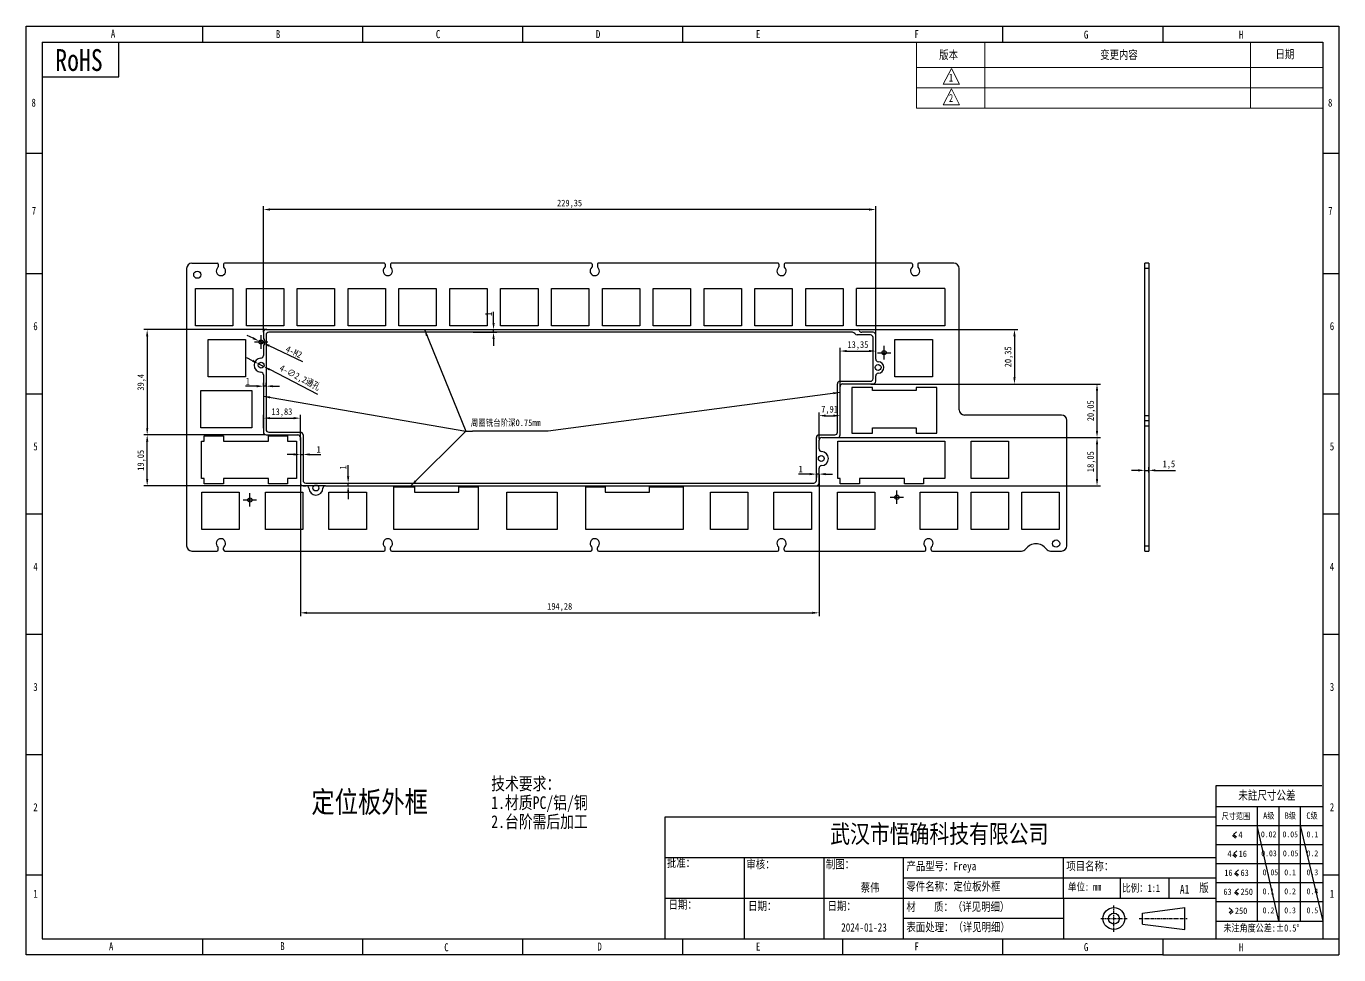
# Model space of a CAD drawing. Header units: inches. Extents: x -38 to 1027, y -682 to -335.
# Drawn here: x -38.4 to 453.2, y -682.3 to -334.7 of the extents above; entities that cross this region are included whole.
import ezdxf

# ---------------------------------------------------------------- set-up
doc = ezdxf.new("R2010")
doc.units = ezdxf.units.IN
doc.header["$LTSCALE"] = 1.21
doc.header["$MEASUREMENT"] = 0
doc.header["$PDMODE"] = 3
doc.header["$PDSIZE"] = 0.3125
doc.linetypes.add('CENTER', pattern=[0.6, 0.375, -0.075, 0.075, -0.075])
doc.layers.get('0').update_dxf_attribs({"linetype": 'CONTINUOUS'})
doc.layers.get('Defpoints').update_dxf_attribs({"linetype": 'CONTINUOUS'})
for name, color, linetype in [('TK', 7, 'CONTINUOUS'), ('尺寸', 3, 'CONTINUOUS'), ('文字', 3, 'CONTINUOUS')]:
    doc.layers.add(name, color=color, linetype=linetype)
doc.styles.get("Standard").update_dxf_attribs({"font": 'txt', "width": 0.8})
doc.dimstyles.new('Annotative', dxfattribs={"dimscale": 0, "dimtxt": 2.5, "dimasz": 2.5, "dimexe": 1.25, "dimexo": 0.625, "dimtad": 1, "dimtxsty": 'Standard', "dimcen": 2.5, "dimazin": 2, "dimtfac": 1, "dimtmove": 0, "dimatfit": 3, "dimfxl": 1, "dimarcsym": 0})

# ---------------------------------------------------------------- blocks, each defined once
blk = doc.blocks.new('*D3')
at = {"layer": 'Defpoints', "color": 0, "transparency": 16777216}
for p in [(48.83, -452.58), (50.28, -453.26)]:
    blk.add_point(p, dxfattribs=at)
at = {"layer": '尺寸', "color": 0, "lineweight": -2, "transparency": 16777216}
for p, q in [((46.57, -451.51), (44.31, -450.45)), ((48.83, -452.58), (50.28, -453.26)), ((65.25, -460.31), (52.54, -454.33))]:
    blk.add_line(p, q, dxfattribs=at)
at = {"layer": '尺寸', "color": 0, "transparency": 16777216}
for points in [[(46.74, -451.14), (46.39, -451.89), (48.83, -452.58)], [(52.72, -453.95), (52.36, -454.7), (50.28, -453.26)]]:
    blk.add_solid(points, dxfattribs=at)
at = {"layer": '尺寸', "color": 0, "transparency": 16777216, "insert": (61.86, -456.65), "char_height": 2.5, "attachment_point": 5, "rotation": 334.7725}
blk.add_mtext('4-M2', dxfattribs=at)
blk = doc.blocks.new('*D1')
at = {"layer": 'Defpoints', "color": 0, "transparency": 16777216}
for p in [(382.07, -500.99), (380.57, -502.35), (382.07, -502.35)]:
    blk.add_point(p, dxfattribs=at)
at = {"layer": '尺寸', "color": 0, "lineweight": -2, "transparency": 16777216}
for p, q in [((378.07, -500.99), (375.57, -500.99)), ((380.57, -501.72), (380.57, -499.74)), ((380.57, -500.99), (382.07, -500.99)), ((382.07, -501.72), (382.07, -499.74)), ((384.57, -500.99), (392.13, -500.99))]:
    blk.add_line(p, q, dxfattribs=at)
at = {"layer": '尺寸', "color": 0, "transparency": 16777216}
for points in [[(378.07, -500.57), (378.07, -501.4), (380.57, -500.99)], [(384.57, -500.57), (384.57, -501.4), (382.07, -500.99)]]:
    blk.add_solid(points, dxfattribs=at)
at = {"layer": '尺寸', "color": 0, "transparency": 16777216, "insert": (389.6, -498.87), "char_height": 2.5, "attachment_point": 5}
blk.add_mtext('1,5', dxfattribs=at)
blk = doc.blocks.new('*D2')
at = {"layer": 'Defpoints', "color": 0, "transparency": 16777216}
for p in [(48.61, -461.11), (50.57, -462.12)]:
    blk.add_point(p, dxfattribs=at)
at = {"layer": '尺寸', "color": 0, "lineweight": -2, "transparency": 16777216}
for p, q in [((46.39, -459.96), (44.17, -458.81)), ((48.61, -461.11), (50.57, -462.12)), ((70.82, -472.59), (52.79, -463.27))]:
    blk.add_line(p, q, dxfattribs=at)
at = {"layer": '尺寸', "color": 0, "transparency": 16777216}
for points in [[(46.58, -459.59), (46.2, -460.33), (48.61, -461.11)], [(52.98, -462.9), (52.59, -463.64), (50.57, -462.12)]]:
    blk.add_solid(points, dxfattribs=at)
at = {"layer": '尺寸', "color": 0, "transparency": 16777216, "insert": (63.97, -466.46), "char_height": 2.5, "attachment_point": 5, "rotation": 332.6674}
blk.add_mtext('4-∅2,2{\\fSimSun|b0|i0|c134|p2;通孔}', dxfattribs=at)
blk = doc.blocks.new('*D8')
at = {"layer": 'Defpoints', "color": 0, "transparency": 16777216}
for p in [(50.44, -403.32), (50.44, -449.83), (279.79, -451.34)]:
    blk.add_point(p, dxfattribs=at)
at = {"layer": '尺寸', "color": 0, "lineweight": -2, "transparency": 16777216}
for p, q in [((50.44, -449.2), (50.44, -402.07)), ((279.79, -450.72), (279.79, -402.07)), ((277.29, -403.32), (52.94, -403.32))]:
    blk.add_line(p, q, dxfattribs=at)
at = {"layer": '尺寸', "color": 0, "transparency": 16777216}
for points in [[(52.94, -402.9), (52.94, -403.74), (50.44, -403.32)], [(277.29, -402.9), (277.29, -403.74), (279.79, -403.32)]]:
    blk.add_solid(points, dxfattribs=at)
at = {"layer": '尺寸', "color": 0, "transparency": 16777216, "insert": (165.11, -401.21), "char_height": 2.5, "attachment_point": 5}
blk.add_mtext('229,35', dxfattribs=at)
blk = doc.blocks.new('*D9')
at = {"layer": 'Defpoints', "color": 0, "transparency": 16777216}
for p in [(64.26, -503.91), (258.54, -502.98), (258.54, -554.32)]:
    blk.add_point(p, dxfattribs=at)
at = {"layer": '尺寸', "color": 0, "lineweight": -2, "transparency": 16777216}
for p, q in [((64.26, -504.54), (64.26, -555.57)), ((258.54, -503.61), (258.54, -555.57)), ((66.76, -554.32), (256.04, -554.32))]:
    blk.add_line(p, q, dxfattribs=at)
at = {"layer": '尺寸', "color": 0, "transparency": 16777216}
for points in [[(66.76, -553.9), (66.76, -554.74), (64.26, -554.32)], [(256.04, -553.9), (256.04, -554.74), (258.54, -554.32)]]:
    blk.add_solid(points, dxfattribs=at)
at = {"layer": '尺寸', "color": 0, "transparency": 16777216, "insert": (161.4, -552.21), "char_height": 2.5, "attachment_point": 5}
blk.add_mtext('194,28', dxfattribs=at)
blk = doc.blocks.new('*D10')
at = {"layer": 'Defpoints', "color": 0, "transparency": 16777216}
for p in [(271.67, -448.3), (277.92, -468.65), (331.75, -468.65)]:
    blk.add_point(p, dxfattribs=at)
at = {"layer": '尺寸', "color": 0, "lineweight": -2, "transparency": 16777216}
for p, q in [((272.29, -448.3), (333, -448.3)), ((331.75, -450.8), (331.75, -466.15)), ((278.54, -468.65), (333, -468.65))]:
    blk.add_line(p, q, dxfattribs=at)
at = {"layer": '尺寸', "color": 0, "transparency": 16777216}
for points in [[(331.33, -450.8), (332.17, -450.8), (331.75, -448.3)], [(331.33, -466.15), (332.17, -466.15), (331.75, -468.65)]]:
    blk.add_solid(points, dxfattribs=at)
at = {"layer": '尺寸', "color": 0, "transparency": 16777216, "insert": (329.64, -458.47), "char_height": 2.5, "attachment_point": 5, "rotation": 90}
blk.add_mtext('20,35', dxfattribs=at)
blk = doc.blocks.new('*D11')
at = {"layer": 'Defpoints', "color": 0, "transparency": 16777216}
for p in [(277.28, -468.65), (362.67, -468.65), (263.11, -488.7)]:
    blk.add_point(p, dxfattribs=at)
at = {"layer": '尺寸', "color": 0, "lineweight": -2, "transparency": 16777216}
for p, q in [((277.9, -468.65), (363.92, -468.65)), ((362.67, -486.2), (362.67, -471.15)), ((263.74, -488.7), (363.92, -488.7))]:
    blk.add_line(p, q, dxfattribs=at)
at = {"layer": '尺寸', "color": 0, "transparency": 16777216}
for points in [[(362.25, -471.15), (363.09, -471.15), (362.67, -468.65)], [(362.25, -486.2), (363.09, -486.2), (362.67, -488.7)]]:
    blk.add_solid(points, dxfattribs=at)
at = {"layer": '尺寸', "color": 0, "transparency": 16777216, "insert": (360.56, -478.67), "char_height": 2.5, "attachment_point": 5, "rotation": 90}
blk.add_mtext('20,05', dxfattribs=at)
blk = doc.blocks.new('*D12')
at = {"layer": 'Defpoints', "color": 0, "transparency": 16777216}
for p in [(264.18, -488.7), (362.67, -488.7), (256.4, -506.75)]:
    blk.add_point(p, dxfattribs=at)
at = {"layer": '尺寸', "color": 0, "lineweight": -2, "transparency": 16777216}
for p, q in [((264.81, -488.7), (363.92, -488.7)), ((362.67, -504.25), (362.67, -491.2)), ((257.03, -506.75), (363.92, -506.75))]:
    blk.add_line(p, q, dxfattribs=at)
at = {"layer": '尺寸', "color": 0, "transparency": 16777216}
for points in [[(362.25, -491.2), (363.09, -491.2), (362.67, -488.7)], [(362.25, -504.25), (363.09, -504.25), (362.67, -506.75)]]:
    blk.add_solid(points, dxfattribs=at)
at = {"layer": '尺寸', "color": 0, "transparency": 16777216, "insert": (360.56, -497.72), "char_height": 2.5, "attachment_point": 5, "rotation": 90}
blk.add_mtext('18,05', dxfattribs=at)
blk = doc.blocks.new('*D13')
at = {"layer": 'Defpoints', "color": 0, "transparency": 16777216}
for p in [(6.89, -487.7), (51.7, -487.7), (74.34, -506.75)]:
    blk.add_point(p, dxfattribs=at)
at = {"layer": '尺寸', "color": 0, "lineweight": -2, "transparency": 16777216}
for p, q in [((51.07, -487.7), (5.64, -487.7)), ((6.89, -504.25), (6.89, -490.2)), ((73.71, -506.75), (5.64, -506.75))]:
    blk.add_line(p, q, dxfattribs=at)
at = {"layer": '尺寸', "color": 0, "transparency": 16777216}
for points in [[(6.47, -490.2), (7.3, -490.2), (6.89, -487.7)], [(6.47, -504.25), (7.3, -504.25), (6.89, -506.75)]]:
    blk.add_solid(points, dxfattribs=at)
at = {"layer": '尺寸', "color": 0, "transparency": 16777216, "insert": (4.77, -497.22), "char_height": 2.5, "attachment_point": 5, "rotation": 90}
blk.add_mtext('19,05', dxfattribs=at)
blk = doc.blocks.new('*D14')
at = {"layer": 'Defpoints', "color": 0, "transparency": 16777216}
for p in [(52.27, -448.3), (6.89, -487.7), (51.7, -487.7)]:
    blk.add_point(p, dxfattribs=at)
at = {"layer": '尺寸', "color": 0, "lineweight": -2, "transparency": 16777216}
for p, q in [((51.65, -448.3), (5.64, -448.3)), ((6.89, -450.8), (6.89, -485.2)), ((51.07, -487.7), (5.64, -487.7))]:
    blk.add_line(p, q, dxfattribs=at)
at = {"layer": '尺寸', "color": 0, "transparency": 16777216}
for points in [[(6.47, -450.8), (7.3, -450.8), (6.89, -448.3)], [(6.47, -485.2), (7.3, -485.2), (6.89, -487.7)]]:
    blk.add_solid(points, dxfattribs=at)
at = {"layer": '尺寸', "color": 0, "transparency": 16777216, "insert": (4.77, -468), "char_height": 2.5, "attachment_point": 5, "rotation": 90}
blk.add_mtext('39,4', dxfattribs=at)
blk = doc.blocks.new('*D15')
at = {"layer": 'Defpoints', "color": 0, "transparency": 16777216}
for p in [(64.26, -481.43), (50.44, -485.85), (64.26, -490.4)]:
    blk.add_point(p, dxfattribs=at)
at = {"layer": '尺寸', "color": 0, "lineweight": -2, "transparency": 16777216}
for p, q in [((50.44, -485.22), (50.44, -480.18)), ((52.94, -481.43), (61.76, -481.43)), ((64.26, -489.77), (64.26, -480.18))]:
    blk.add_line(p, q, dxfattribs=at)
at = {"layer": '尺寸', "color": 0, "transparency": 16777216}
for points in [[(52.94, -481.02), (52.94, -481.85), (50.44, -481.43)], [(61.76, -481.02), (61.76, -481.85), (64.26, -481.43)]]:
    blk.add_solid(points, dxfattribs=at)
at = {"layer": '尺寸', "color": 0, "transparency": 16777216, "insert": (57.35, -479.32), "char_height": 2.5, "attachment_point": 5}
blk.add_mtext('13,83', dxfattribs=at)
blk = doc.blocks.new('*D16')
at = {"layer": 'Defpoints', "color": 0, "transparency": 16777216}
for p in [(266.44, -480.51), (266.44, -486.56), (258.54, -489.7)]:
    blk.add_point(p, dxfattribs=at)
at = {"layer": '尺寸', "color": 0, "lineweight": -2, "transparency": 16777216}
for p, q in [((258.54, -489.07), (258.54, -479.26)), ((261.04, -480.51), (263.94, -480.51)), ((266.44, -485.93), (266.44, -479.26))]:
    blk.add_line(p, q, dxfattribs=at)
at = {"layer": '尺寸', "color": 0, "transparency": 16777216}
for points in [[(261.04, -480.09), (261.04, -480.93), (258.54, -480.51)], [(263.94, -480.09), (263.94, -480.93), (266.44, -480.51)]]:
    blk.add_solid(points, dxfattribs=at)
at = {"layer": '尺寸', "color": 0, "transparency": 16777216, "insert": (262.49, -478.4), "char_height": 2.5, "attachment_point": 5}
blk.add_mtext('7,91', dxfattribs=at)
blk = doc.blocks.new('*D17')
at = {"layer": 'Defpoints', "color": 0, "transparency": 16777216}
for p in [(279.79, -456.31), (279.79, -457.87), (266.44, -470.35)]:
    blk.add_point(p, dxfattribs=at)
at = {"layer": '尺寸', "color": 0, "lineweight": -2, "transparency": 16777216}
for p, q in [((266.44, -469.72), (266.44, -455.06)), ((268.94, -456.31), (277.29, -456.31)), ((279.79, -457.24), (279.79, -455.06))]:
    blk.add_line(p, q, dxfattribs=at)
at = {"layer": '尺寸', "color": 0, "transparency": 16777216}
for points in [[(268.94, -455.89), (268.94, -456.73), (266.44, -456.31)], [(277.29, -455.89), (277.29, -456.73), (279.79, -456.31)]]:
    blk.add_solid(points, dxfattribs=at)
at = {"layer": '尺寸', "color": 0, "transparency": 16777216, "insert": (273.12, -454.2), "char_height": 2.5, "attachment_point": 5}
blk.add_mtext('13,35', dxfattribs=at)
blk = doc.blocks.new('*D18')
at = {"layer": 'Defpoints', "color": 0, "transparency": 16777216}
for p in [(128.32, -448.3), (128.32, -449.3), (136.63, -448.3)]:
    blk.add_point(p, dxfattribs=at)
at = {"layer": '尺寸', "color": 0, "lineweight": -2, "transparency": 16777216}
for p, q in [((136.63, -445.8), (136.63, -441.57)), ((128.95, -448.3), (137.88, -448.3)), ((128.95, -449.3), (137.88, -449.3)), ((136.63, -449.3), (136.63, -448.3)), ((136.63, -451.8), (136.63, -454.3))]:
    blk.add_line(p, q, dxfattribs=at)
at = {"layer": '尺寸', "color": 0, "transparency": 16777216}
for points in [[(136.21, -445.8), (137.05, -445.8), (136.63, -448.3)], [(136.21, -451.8), (137.05, -451.8), (136.63, -449.3)]]:
    blk.add_solid(points, dxfattribs=at)
at = {"layer": '尺寸', "color": 0, "transparency": 16777216, "insert": (134.76, -442.43), "char_height": 2.5, "attachment_point": 5, "rotation": 90}
blk.add_mtext('1', dxfattribs=at)
blk = doc.blocks.new('*D19')
at = {"layer": 'Defpoints', "color": 0, "transparency": 16777216}
for p in [(81.47, -505.75), (82.16, -505.75), (81.47, -506.75)]:
    blk.add_point(p, dxfattribs=at)
at = {"layer": '尺寸', "color": 0, "lineweight": -2, "transparency": 16777216}
for p, q in [((82.16, -503.25), (82.16, -499.02)), ((82.09, -505.75), (83.41, -505.75)), ((82.16, -506.75), (82.16, -505.75)), ((82.09, -506.75), (83.41, -506.75)), ((82.16, -509.25), (82.16, -511.75))]:
    blk.add_line(p, q, dxfattribs=at)
at = {"layer": '尺寸', "color": 0, "transparency": 16777216}
for points in [[(81.74, -503.25), (82.58, -503.25), (82.16, -505.75)], [(81.74, -509.25), (82.58, -509.25), (82.16, -506.75)]]:
    blk.add_solid(points, dxfattribs=at)
at = {"layer": '尺寸', "color": 0, "transparency": 16777216, "insert": (80.29, -499.88), "char_height": 2.5, "attachment_point": 5, "rotation": 90}
blk.add_mtext('1', dxfattribs=at)
blk = doc.blocks.new('*D20')
at = {"layer": 'Defpoints', "color": 0, "transparency": 16777216}
for p in [(64.26, -494.45), (65.26, -494.45), (65.26, -495.02)]:
    blk.add_point(p, dxfattribs=at)
at = {"layer": '尺寸', "color": 0, "lineweight": -2, "transparency": 16777216}
for p, q in [((61.76, -495.02), (59.26, -495.02)), ((64.26, -495.02), (65.26, -495.02)), ((64.26, -495.08), (64.26, -496.27)), ((65.26, -495.08), (65.26, -496.27)), ((67.76, -495.02), (71.99, -495.02))]:
    blk.add_line(p, q, dxfattribs=at)
at = {"layer": '尺寸', "color": 0, "transparency": 16777216}
for points in [[(61.76, -494.6), (61.76, -495.43), (64.26, -495.02)], [(67.76, -494.6), (67.76, -495.43), (65.26, -495.02)]]:
    blk.add_solid(points, dxfattribs=at)
at = {"layer": '尺寸', "color": 0, "transparency": 16777216, "insert": (71.13, -493.14), "char_height": 2.5, "attachment_point": 5}
blk.add_mtext('1', dxfattribs=at)
blk = doc.blocks.new('*D21')
at = {"layer": 'Defpoints', "color": 0, "transparency": 16777216}
for p in [(50.44, -469.47), (50.44, -470.07), (51.44, -470.07)]:
    blk.add_point(p, dxfattribs=at)
at = {"layer": '尺寸', "color": 0, "lineweight": -2, "transparency": 16777216}
for p, q in [((47.94, -469.47), (43.71, -469.47)), ((50.44, -469.44), (50.44, -468.22)), ((51.44, -469.47), (50.44, -469.47)), ((51.44, -469.44), (51.44, -468.22)), ((53.94, -469.47), (56.44, -469.47))]:
    blk.add_line(p, q, dxfattribs=at)
at = {"layer": '尺寸', "color": 0, "transparency": 16777216}
for points in [[(47.94, -469.05), (47.94, -469.89), (50.44, -469.47)], [(53.94, -469.05), (53.94, -469.89), (51.44, -469.47)]]:
    blk.add_solid(points, dxfattribs=at)
at = {"layer": '尺寸', "color": 0, "transparency": 16777216, "insert": (44.57, -467.6), "char_height": 2.5, "attachment_point": 5}
blk.add_mtext('1', dxfattribs=at)
blk = doc.blocks.new('*D22')
at = {"layer": 'Defpoints', "color": 0, "transparency": 16777216}
for p in [(257.54, -501.99), (257.54, -502.38), (258.54, -501.99)]:
    blk.add_point(p, dxfattribs=at)
at = {"layer": '尺寸', "color": 0, "lineweight": -2, "transparency": 16777216}
for p, q in [((255.04, -502.38), (250.81, -502.38)), ((258.54, -502.38), (257.54, -502.38)), ((257.54, -502.61), (257.54, -503.63)), ((258.54, -502.61), (258.54, -503.63)), ((261.04, -502.38), (263.54, -502.38))]:
    blk.add_line(p, q, dxfattribs=at)
at = {"layer": '尺寸', "color": 0, "transparency": 16777216}
for points in [[(255.04, -501.97), (255.04, -502.8), (257.54, -502.38)], [(261.04, -501.97), (261.04, -502.8), (258.54, -502.38)]]:
    blk.add_solid(points, dxfattribs=at)
at = {"layer": '尺寸', "color": 0, "transparency": 16777216, "insert": (251.67, -500.51), "char_height": 2.5, "attachment_point": 5}
blk.add_mtext('1', dxfattribs=at)

msp = doc.modelspace()

# ---------------------------------------------------------------- linework, layer by layer
at = {"color": 0}
for p, q in [((-38.412, -682.329), (-38.412, -334.712)), ((-38.412, -334.712), (453.218, -334.712)), ((27.582, -334.712), (27.582, -340.707)), ((87.531, -334.712), (87.531, -340.707)), ((147.479, -334.712), (147.479, -340.707)), ((207.428, -334.712), (207.428, -340.707)), ((327.326, -334.712), (327.326, -340.707)), ((387.274, -334.712), (387.274, -340.707)), ((453.218, -334.712), (453.218, -682.329)), ((-32.417, -340.707), (-32.417, -676.334)), ((-32.417, -340.707), (447.223, -340.707)), ((-3.736, -353.606), (-3.736, -340.707)), ((447.223, -340.707), (447.223, -676.334)), ((-32.417, -353.606), (-3.736, -353.606)), ((-38.412, -382.221), (-32.417, -382.221)), ((447.223, -382.221), (453.218, -382.221)), ((-38.412, -427.247), (-32.417, -427.247)), ((447.223, -427.247), (453.218, -427.247)), ((-38.412, -472.276), (-32.417, -472.276)), ((447.223, -472.276), (453.218, -472.276)), ((-38.412, -517.306), (-32.417, -517.306)), ((447.223, -517.306), (453.218, -517.306)), ((-38.412, -562.335), (-32.417, -562.335)), ((447.223, -562.335), (453.218, -562.335)), ((447.223, -585.968), (447.223, -638.295)), ((-38.412, -607.364), (-32.417, -607.364)), ((447.223, -607.364), (453.218, -607.364)), ((446.915, -619.078), (407.202, -619.078)), ((407.202, -619.078), (407.202, -633.16)), ((407.202, -620.591), (407.202, -676.334)), ((407.202, -626.848), (447.223, -626.848)), ((422.613, -626.848), (422.613, -669.721)), ((430.713, -626.848), (430.713, -669.721)), ((438.814, -626.848), (438.814, -669.721)), ((200.882, -630.666), (407.202, -630.676)), ((200.882, -676.334), (200.882, -630.666)), ((407.202, -633.961), (447.223, -633.961)), ((413.46, -637.709), (414.572, -638.642)), ((413.841, -637.255), (414.953, -636.322)), ((413.841, -637.255), (414.953, -638.188)), ((407.202, -641.074), (447.223, -641.074)), ((413.948, -644.418), (415.06, -643.485)), ((200.882, -645.879), (407.202, -645.879)), ((230.668, -676.334), (230.668, -645.879)), ((260.454, -676.334), (260.454, -645.879)), ((290.24, -676.334), (290.24, -645.879)), ((350.111, -661.095), (350.111, -645.879)), ((407.202, -648.187), (447.223, -648.187)), ((413.567, -644.872), (414.679, -645.805)), ((413.948, -644.418), (415.06, -645.351)), ((-38.412, -652.393), (-32.417, -652.393)), ((290.24, -653.487), (407.202, -653.487)), ((371.302, -653.487), (371.302, -661.095)), ((389.628, -653.634), (389.628, -661.095)), ((414.166, -651.934), (415.277, -652.867)), ((414.547, -651.48), (415.658, -650.547)), ((414.547, -651.48), (415.658, -652.413)), ((447.223, -652.393), (453.218, -652.393)), ((407.202, -655.299), (447.223, -655.299)), ((414.547, -658.593), (415.658, -657.66)), ((414.547, -658.593), (415.658, -659.526)), ((200.882, -661.095), (407.202, -661.095)), ((350.111, -661.095), (350.111, -676.334)), ((407.202, -662.412), (447.223, -662.412)), ((414.166, -659.047), (415.277, -659.98)), ((379.66, -666.743), (395.613, -664.694)), ((379.66, -670.84), (379.66, -666.743)), ((395.613, -672.889), (395.613, -664.694)), ((413.248, -665.706), (412.136, -664.773)), ((413.248, -665.706), (412.136, -666.639)), ((413.629, -666.16), (412.517, -667.093)), ((350.111, -668.715), (290.24, -668.715)), ((379.66, -670.84), (395.613, -672.889)), ((407.202, -669.721), (447.223, -669.721)), ((-32.417, -676.334), (143.591, -676.334)), ((27.582, -676.334), (27.582, -682.329)), ((87.531, -676.334), (87.531, -682.329)), ((143.591, -676.334), (407.202, -676.334)), ((147.479, -676.334), (147.479, -682.329)), ((207.428, -676.334), (207.428, -682.329)), ((267.377, -676.334), (267.377, -682.329)), ((327.326, -676.334), (327.326, -682.329)), ((387.274, -676.334), (387.274, -682.329)), ((407.202, -676.32), (447.223, -676.334)), ((407.202, -676.334), (453.218, -676.334)), ((147.479, -682.329), (-38.412, -682.329)), ((387.274, -682.329), (147.479, -682.329)), ((387.274, -682.329), (453.218, -682.329))]:
    msp.add_line(p, q, dxfattribs=at)
at = {"color": 0, "lineweight": 13}
for p, q in [((295.086, -350.165), (295.086, -340.707)), ((320.697, -350.165), (320.697, -340.707)), ((420.223, -350.165), (420.223, -340.707)), ((447.173, -350.165), (295.086, -350.165))]:
    msp.add_line(p, q, dxfattribs=at)
at = {"linetype": 'Continuous'}
for p, q in [((21.665, -425.42), (21.665, -529.2)), ((23.665, -423.42), (33.222, -423.42)), ((33.522, -423.72), (33.522, -424.725)), ((35.522, -423.72), (35.522, -424.725)), ((95.722, -423.42), (35.822, -423.42)), ((96.022, -423.72), (96.022, -424.725)), ((98.022, -423.72), (98.022, -424.725)), ((173.222, -423.42), (98.322, -423.42)), ((173.522, -423.72), (173.522, -424.725)), ((175.522, -423.72), (175.522, -424.725)), ((243.222, -423.42), (175.822, -423.42)), ((243.522, -423.72), (243.522, -424.725)), ((245.522, -423.72), (245.522, -424.725)), ((293.222, -423.42), (245.822, -423.42)), ((293.522, -423.72), (293.522, -424.725)), ((295.522, -423.72), (295.522, -424.725)), ((309.041, -423.42), (295.822, -423.42)), ((311.041, -478.27), (311.041, -425.42)), ((24.978, -446.92), (24.978, -432.92)), ((24.978, -432.92), (38.977, -432.92)), ((38.977, -432.92), (38.977, -446.92)), ((44.028, -446.92), (44.028, -432.92)), ((44.028, -432.92), (58.027, -432.92)), ((58.027, -432.92), (58.027, -446.92)), ((63.078, -446.92), (63.078, -432.92)), ((63.078, -432.92), (77.077, -432.92)), ((77.077, -432.92), (77.077, -446.92)), ((82.128, -446.92), (82.128, -432.92)), ((82.128, -432.92), (96.127, -432.92)), ((96.127, -432.92), (96.127, -446.92)), ((101.178, -446.92), (101.178, -432.92)), ((101.178, -432.92), (115.178, -432.92)), ((115.178, -432.92), (115.178, -446.92)), ((120.228, -446.92), (120.228, -432.92)), ((120.228, -432.92), (134.228, -432.92)), ((134.228, -432.92), (134.228, -446.92)), ((139.278, -446.92), (139.278, -432.92)), ((139.278, -432.92), (153.278, -432.92)), ((153.278, -432.92), (153.278, -446.92)), ((158.328, -446.92), (158.328, -432.92)), ((158.328, -432.92), (172.328, -432.92)), ((172.328, -432.92), (172.328, -446.92)), ((177.378, -446.92), (177.378, -432.92)), ((177.378, -432.92), (191.378, -432.92)), ((191.378, -432.92), (191.378, -446.92)), ((196.428, -446.92), (196.428, -432.92)), ((196.428, -432.92), (210.428, -432.92)), ((210.428, -432.92), (210.428, -446.92)), ((215.478, -446.92), (215.478, -432.92)), ((215.478, -432.92), (229.478, -432.92)), ((229.478, -432.92), (229.478, -446.92)), ((234.528, -432.92), (248.528, -432.92)), ((234.528, -446.92), (234.528, -432.92)), ((248.528, -432.92), (248.528, -446.92)), ((253.578, -432.92), (267.578, -432.92)), ((253.578, -446.92), (253.578, -432.92)), ((267.578, -432.92), (267.578, -446.92)), ((305.678, -432.92), (272.628, -432.92)), ((272.628, -446.92), (272.628, -432.92)), ((305.678, -432.92), (305.678, -446.92)), ((38.977, -446.92), (24.978, -446.92)), ((58.027, -446.92), (44.028, -446.92)), ((77.077, -446.92), (63.078, -446.92)), ((96.127, -446.92), (82.128, -446.92)), ((115.178, -446.92), (101.178, -446.92)), ((134.228, -446.92), (120.228, -446.92)), ((153.278, -446.92), (139.278, -446.92)), ((172.328, -446.92), (158.328, -446.92)), ((191.378, -446.92), (177.378, -446.92)), ((210.428, -446.92), (196.428, -446.92)), ((229.478, -446.92), (215.478, -446.92)), ((248.528, -446.92), (234.528, -446.92)), ((267.578, -446.92), (253.578, -446.92)), ((305.678, -446.92), (272.628, -446.92)), ((29.741, -465.97), (29.741, -451.97)), ((29.741, -451.97), (43.74, -451.97)), ((43.74, -451.97), (43.74, -465.97)), ((50.438, -449.295), (50.438, -451.278)), ((51.438, -448.295), (273.144, -448.295)), ((51.438, -450.295), (51.438, -485.695)), ((271.046, -449.295), (52.438, -449.295)), ((277.788, -450.295), (272.778, -450.295)), ((278.788, -449.295), (274.559, -449.295)), ((278.788, -466.645), (278.788, -451.295)), ((279.788, -459.312), (279.788, -450.295)), ((286.915, -451.97), (300.995, -451.97)), ((286.915, -465.97), (286.915, -451.97)), ((300.995, -451.97), (300.995, -465.972)), ((50.438, -454.561), (50.438, -457.967)), ((43.74, -465.97), (29.741, -465.97)), ((50.438, -465.261), (50.438, -486.695)), ((279.788, -467.645), (279.788, -465.609)), ((300.995, -465.972), (286.915, -465.97)), ((26.982, -485.02), (26.982, -471.02)), ((26.982, -471.02), (46.121, -471.02)), ((46.121, -471.02), (46.121, -485.02)), ((265.443, -486.695), (265.443, -468.645)), ((266.443, -467.645), (277.788, -467.645)), ((266.443, -487.695), (266.443, -469.645)), ((267.443, -468.645), (278.788, -468.645)), ((278.575, -470.02), (270.871, -470.02)), ((270.871, -470.02), (270.871, -487.02)), ((278.575, -471.02), (278.575, -470.02)), ((294.959, -471.02), (278.575, -471.02)), ((302.67, -470.02), (294.959, -470.02)), ((294.959, -470.02), (294.959, -471.02)), ((302.67, -487.02), (302.67, -470.02)), ((349.34, -480.27), (313.041, -480.27)), ((46.121, -485.02), (26.982, -485.02)), ((52.438, -486.695), (64.263, -486.695)), ((278.575, -485.02), (294.975, -485.02)), ((278.575, -487.02), (278.575, -485.02)), ((294.975, -485.02), (294.975, -487.02)), ((351.34, -529.2), (351.34, -482.27)), ((27.279, -504.07), (27.279, -490.07)), ((27.279, -490.07), (28.279, -490.07)), ((28.279, -490.07), (28.279, -488.07)), ((28.279, -488.07), (35.479, -488.07)), ((35.479, -488.07), (35.479, -490.07)), ((35.479, -490.07), (52.279, -490.07)), ((51.438, -487.695), (63.263, -487.695)), ((52.279, -490.07), (52.279, -488.07)), ((52.279, -488.07), (59.479, -488.07)), ((59.479, -488.07), (59.479, -490.07)), ((59.479, -490.07), (62.789, -490.07)), ((62.789, -490.07), (62.789, -504.07)), ((64.263, -488.695), (64.263, -505.745)), ((65.263, -487.695), (65.263, -504.745)), ((257.538, -504.745), (257.538, -488.695)), ((258.538, -487.695), (264.443, -487.695)), ((258.538, -492.924), (258.538, -489.695)), ((259.538, -488.695), (265.443, -488.695)), ((265.527, -490.07), (305.677, -490.07)), ((265.527, -504.07), (265.527, -490.07)), ((270.871, -487.02), (278.575, -487.02)), ((294.975, -487.02), (302.67, -487.02)), ((305.677, -490.07), (305.677, -504.07)), ((315.491, -490.071), (329.49, -490.071)), ((315.491, -504.07), (315.491, -490.071)), ((329.49, -490.071), (329.49, -504.07)), ((258.538, -505.745), (258.538, -500.217)), ((28.279, -504.07), (27.279, -504.07)), ((28.279, -506.07), (28.279, -504.07)), ((35.479, -506.07), (28.279, -506.07)), ((35.479, -504.07), (35.479, -506.07)), ((52.279, -504.07), (35.479, -504.07)), ((52.279, -506.07), (52.279, -504.07)), ((59.479, -506.07), (52.279, -506.07)), ((59.479, -504.07), (59.479, -506.07)), ((62.789, -504.07), (59.479, -504.07)), ((66.263, -505.745), (256.538, -505.745)), ((266.507, -504.07), (265.527, -504.07)), ((266.507, -506.07), (266.507, -504.07)), ((273.707, -506.07), (266.507, -506.07)), ((290.507, -504.07), (273.707, -504.07)), ((273.707, -504.07), (273.707, -506.07)), ((290.507, -506.07), (290.507, -504.07)), ((297.707, -506.07), (290.507, -506.07)), ((305.677, -504.07), (297.707, -504.07)), ((297.707, -504.07), (297.707, -506.07)), ((329.49, -504.07), (315.491, -504.07)), ((27.358, -523.12), (27.358, -509.12)), ((27.358, -509.12), (41.359, -509.12)), ((41.359, -509.12), (41.359, -523.12)), ((51.172, -523.12), (51.172, -509.12)), ((51.172, -509.12), (65.171, -509.12)), ((65.171, -509.12), (65.171, -523.12)), ((65.263, -506.745), (66.446, -506.745)), ((73.74, -506.745), (257.538, -506.745)), ((74.983, -523.12), (74.983, -509.12)), ((74.983, -509.12), (88.984, -509.12)), ((88.984, -509.12), (88.984, -523.12)), ((99.221, -523.12), (99.221, -507.12)), ((99.221, -507.12), (107.021, -507.12)), ((107.021, -507.12), (107.021, -509.12)), ((107.021, -509.12), (123.621, -509.12)), ((123.621, -509.12), (123.621, -507.12)), ((123.621, -507.12), (130.821, -507.12)), ((130.821, -507.12), (130.821, -523.12)), ((141.661, -523.12), (141.661, -509.12)), ((141.661, -509.12), (160.421, -509.12)), ((160.421, -509.12), (160.421, -523.12)), ((171.161, -507.12), (178.461, -507.12)), ((171.161, -523.12), (171.161, -507.12)), ((178.461, -507.12), (178.461, -509.12)), ((178.461, -509.12), (195.061, -509.12)), ((195.061, -507.12), (207.62, -507.12)), ((195.061, -509.12), (195.061, -507.12)), ((207.62, -507.12), (207.62, -523.12)), ((217.858, -509.12), (231.859, -509.12)), ((217.858, -523.12), (217.858, -509.12)), ((231.859, -509.12), (231.859, -523.12)), ((241.672, -509.12), (255.671, -509.12)), ((241.672, -523.12), (241.672, -509.12)), ((255.671, -509.12), (255.671, -523.12)), ((265.483, -509.12), (279.484, -509.12)), ((265.483, -523.12), (265.483, -509.12)), ((279.484, -509.12), (279.484, -523.12)), ((296.441, -509.12), (310.44, -509.12)), ((296.441, -523.12), (296.441, -509.12)), ((310.44, -509.12), (310.44, -523.12)), ((315.491, -509.12), (329.49, -509.12)), ((315.491, -523.12), (315.491, -509.12)), ((329.49, -509.12), (329.49, -523.12)), ((334.541, -509.12), (348.54, -509.12)), ((334.541, -523.12), (334.541, -509.12)), ((348.54, -509.12), (348.54, -523.12)), ((41.359, -523.12), (27.358, -523.12)), ((65.171, -523.12), (51.172, -523.12)), ((88.984, -523.12), (74.983, -523.12)), ((130.821, -523.12), (99.221, -523.12)), ((160.421, -523.12), (141.661, -523.12)), ((207.62, -523.12), (171.161, -523.12)), ((231.859, -523.12), (217.858, -523.12)), ((255.671, -523.12), (241.672, -523.12)), ((279.484, -523.12), (265.483, -523.12)), ((310.44, -523.12), (296.441, -523.12)), ((329.49, -523.12), (315.491, -523.12)), ((348.54, -523.12), (334.541, -523.12)), ((33.522, -530.7), (33.522, -529.987)), ((35.522, -530.7), (35.522, -529.987)), ((96.022, -530.7), (96.022, -529.987)), ((98.022, -530.7), (98.022, -529.987)), ((173.522, -530.7), (173.522, -529.987)), ((175.522, -530.7), (175.522, -529.987)), ((243.522, -530.7), (243.522, -529.987)), ((245.522, -530.7), (245.522, -529.987)), ((298.522, -530.7), (298.522, -529.987)), ((300.522, -530.7), (300.522, -529.987)), ((23.665, -531.2), (33.022, -531.2)), ((36.022, -531.2), (95.522, -531.2)), ((98.522, -531.2), (173.022, -531.2)), ((176.022, -531.2), (243.022, -531.2)), ((246.022, -531.2), (298.022, -531.2)), ((301.022, -531.2), (334.404, -531.2)), ((345.239, -531.2), (349.34, -531.2))]:
    msp.add_line(p, q, dxfattribs=at)
at = {"color": 7, "linetype": 'Continuous'}
for p, q in [((380.574, -531.2), (380.574, -423.42)), ((382.074, -423.42), (380.574, -423.42)), ((382.074, -425.42), (380.574, -425.42)), ((382.074, -423.42), (382.074, -531.2)), ((380.574, -480.47), (382.074, -480.47)), ((382.074, -482.47), (380.574, -482.47)), ((382.074, -484.47), (380.574, -484.47)), ((380.574, -529.2), (382.074, -529.2)), ((380.574, -531.2), (382.074, -531.2))]:
    msp.add_line(p, q, dxfattribs=at)
for p, q in [((430.713, -669.721), (422.613, -633.961)), ((438.814, -633.961), (447.223, -669.721))]:
    msp.add_line(p, q)
at = {"color": 0, "linetype": 'CENTER', "ltscale": 3}
for p, q in [((368.997, -673.717), (368.997, -663.866)), ((364.072, -668.791), (373.923, -668.791)), ((378.518, -668.791), (396.478, -668.791))]:
    msp.add_line(p, q, dxfattribs=at)
at = {"linetype": 'Continuous'}
for centre, radius in [((25.665, -427.72), 1.35), ((49.553, -452.92), 0.8), ((282.915, -456.92), 0.8), ((49.588, -461.614), 1.1), ((280.685, -462.46), 1.1), ((259.388, -496.57), 1.1), ((45.358, -512.07), 0.8), ((70.093, -507.595), 1.1), ((287.712, -511.064), 0.8), ((347.34, -528.4), 1.35)]:
    msp.add_circle(centre, radius, dxfattribs=at)
at = {"color": 0}
for radius in [4.098, 2.049]:
    msp.add_circle((368.997, -668.791), radius, dxfattribs=at)
at = {"linetype": 'Continuous'}
for centre, radius, start, end in [((23.665, -425.42), 2, 90, 180), ((34.522, -426.31), 1.75, 129.3567, 50.6433), ((33.222, -423.72), 0.3, 0, 90), ((33.222, -424.725), 0.3, 309.3567, 0), ((35.822, -423.72), 0.3, 90, 180), ((35.822, -424.725), 0.3, 180, 230.6433), ((97.022, -426.31), 1.75, 129.3567, 50.6433), ((95.722, -423.72), 0.3, 0, 90), ((95.722, -424.725), 0.3, 309.3567, 0), ((98.322, -423.72), 0.3, 90, 180), ((98.322, -424.725), 0.3, 180, 230.6433), ((174.522, -426.31), 1.75, 129.3567, 50.6433), ((173.222, -423.72), 0.3, 0, 90), ((173.222, -424.725), 0.3, 309.3567, 0), ((175.822, -423.72), 0.3, 90, 180), ((175.822, -424.725), 0.3, 180, 230.6433), ((244.522, -426.31), 1.75, 129.3567, 50.6433), ((243.222, -423.72), 0.3, 0, 90), ((243.222, -424.725), 0.3, 309.3567, 0), ((245.822, -423.72), 0.3, 90, 180), ((245.822, -424.725), 0.3, 180, 230.6433), ((294.522, -426.31), 1.75, 129.3567, 50.6433), ((293.222, -423.72), 0.3, 0, 90), ((293.222, -424.725), 0.3, 309.3567, 0), ((295.822, -423.72), 0.3, 90, 180), ((295.822, -424.725), 0.3, 180, 230.6433), ((309.041, -425.42), 2, 0, 90), ((51.438, -449.295), 1, 90, 180), ((51.438, -451.278), 1, 180, 221.04448), ((49.553, -452.92), 1.5, 318.95552, 41.04448), ((52.438, -450.295), 1, 90, 180), ((271.046, -450.295), 1, 30, 90), ((272.778, -449.295), 1, 210, 270), ((273.144, -448.795), 0.5, 19.47122, 90), ((274.559, -448.295), 1, 199.47122, 270), ((277.788, -451.295), 1, 0, 90), ((278.788, -450.295), 1, 0, 90), ((51.438, -454.561), 1, 138.95552, 180), ((49.588, -461.614), 2.65, 92.35528, 267.64472), ((49.438, -457.967), 1, 272.35528, 0), ((280.788, -459.312), 1, 180, 268.11615), ((280.685, -462.46), 2.15, 271.88385, 88.11615), ((49.438, -465.261), 1, 0, 87.64472), ((277.788, -466.645), 1, 270, 0), ((280.788, -465.609), 1, 91.88385, 180), ((266.443, -468.645), 1, 90, 180), ((267.443, -469.645), 1, 90, 180), ((278.788, -467.645), 1, 270, 0), ((313.041, -478.27), 2, 180, 270), ((349.34, -482.27), 2, 0, 90), ((51.438, -486.695), 1, 180, 270), ((52.438, -485.695), 1, 180, 270), ((64.263, -487.695), 1, 0, 90), ((264.443, -486.695), 1, 270, 0), ((63.263, -488.695), 1, 0, 90), ((258.538, -488.695), 1, 90, 180), ((259.538, -489.695), 1, 90, 180), ((265.443, -487.695), 1, 270, 0), ((259.538, -492.924), 1, 180, 267.64472), ((259.388, -496.57), 2.65, 272.35528, 87.64472), ((259.538, -500.217), 1, 92.35528, 180), ((65.263, -505.745), 1, 180, 270), ((66.263, -504.745), 1, 180, 270), ((256.538, -504.745), 1, 270, 0), ((257.538, -505.745), 1, 270, 0), ((66.446, -507.745), 1, 2.35528, 90), ((70.093, -507.595), 2.65, 182.35528, 357.64472), ((73.74, -507.745), 1, 90, 177.64472), ((23.665, -529.2), 2, 180, 270), ((34.522, -528.31), 1.75, 311.81031, 228.18969), ((33.022, -530.7), 0.5, 270, 0), ((33.022, -529.987), 0.5, 0, 48.18969), ((36.022, -529.987), 0.5, 131.81031, 180), ((36.022, -530.7), 0.5, 180, 270), ((97.022, -528.31), 1.75, 311.81031, 228.18969), ((95.522, -530.7), 0.5, 270, 0), ((95.522, -529.987), 0.5, 0, 48.18969), ((98.522, -529.987), 0.5, 131.81031, 180), ((98.522, -530.7), 0.5, 180, 270), ((174.522, -528.31), 1.75, 311.81031, 228.18969), ((173.022, -530.7), 0.5, 270, 0), ((173.022, -529.987), 0.5, 0, 48.18969), ((176.022, -529.987), 0.5, 131.81031, 180), ((176.022, -530.7), 0.5, 180, 270), ((244.522, -528.31), 1.75, 311.81031, 228.18969), ((243.022, -530.7), 0.5, 270, 0), ((243.022, -529.987), 0.5, 0, 48.18969), ((246.022, -529.987), 0.5, 131.81031, 180), ((246.022, -530.7), 0.5, 180, 270), ((299.522, -528.31), 1.75, 311.81031, 228.18969), ((298.022, -530.7), 0.5, 270, 0), ((298.022, -529.987), 0.5, 0, 48.18969), ((301.022, -529.987), 0.5, 131.81031, 180), ((301.022, -530.7), 0.5, 180, 270), ((334.404, -529.2), 2, 270, 322.81062), ((339.822, -533.31), 4.8, 37.18938, 142.81062), ((345.239, -529.2), 2, 217.18938, 270), ((349.34, -529.2), 2, 270, 0)]:
    msp.add_arc(centre, radius, start, end, dxfattribs=at)
at = {"layer": 'TK', "color": 0, "lineweight": 13}
for p, q in [((295.086, -365.381), (295.086, -350.165)), ((320.697, -365.381), (320.697, -350.165)), ((420.223, -365.381), (420.223, -350.165)), ((447.173, -357.773), (295.086, -357.773)), ((447.173, -365.381), (295.086, -365.381))]:
    msp.add_line(p, q, dxfattribs=at)
at = {"layer": 'TK', "color": 0, "lineweight": 13, "flags": 128}
for points in [[(308.104, -350.497), (311.178, -356.445), (305.031, -356.445)], [(308.104, -358.127), (311.178, -364.075), (305.031, -364.075)]]:
    msp.add_lwpolyline(points, close=True, dxfattribs=at)
at = {"layer": '尺寸'}
for p, q in [((49.553, -455.42), (49.553, -450.42)), ((47.053, -452.92), (52.053, -452.92)), ((280.415, -456.92), (285.415, -456.92)), ((282.915, -459.42), (282.915, -454.42)), ((45.358, -514.57), (45.358, -509.57)), ((285.212, -511.064), (290.212, -511.064)), ((287.712, -513.564), (287.712, -508.564)), ((42.858, -512.07), (47.858, -512.07))]:
    msp.add_line(p, q, dxfattribs=at)

# ---------------------------------------------------------------- texts
at = {"color": 0, "width": 0.8}
for s, height, p in [('A', 2.997, (-6.71, -338.989)), ('B', 2.997, (55.084, -339.157)), ('C', 2.997, (115.033, -339.157)), ('D', 2.997, (174.982, -339.157)), ('E', 2.997, (234.931, -339.157)), ('F', 2.997, (294.324, -339.105)), ('G ', 2.9974, (357.768, -339.347)), ('H', 2.997, (415.812, -339.376)), ('8', 2.997, (-36.442, -364.796)), ('8', 2.997, (449.193, -364.796)), ('7', 2.997, (-36.353, -405.302)), ('7', 2.997, (449.283, -405.302)), ('6', 2.997, (-35.767, -448.473)), ('6', 2.997, (449.868, -448.473)), ('5', 2.997, (-35.767, -493.502)), ('5', 2.997, (449.868, -493.502)), ('4', 2.997, (-35.767, -538.531)), ('4', 2.997, (449.868, -538.531)), ('3', 2.997, (-35.767, -583.56)), ('3', 2.997, (449.868, -583.56)), ('2', 2.997, (-35.767, -628.59)), ('2', 2.997, (449.868, -628.59)), ('1 ', 2.9974, (-35.767, -661.009)), ('1 ', 2.9974, (449.868, -661.009)), ('A', 2.997, (-7.42, -680.727)), ('B', 2.997, (56.749, -680.612)), ('C', 2.997, (118.167, -681.027)), ('D ', 2.9974, (175.537, -680.78)), ('E', 2.997, (234.931, -680.78)), ('F', 2.997, (294.324, -680.727)), ('G ', 2.9974, (357.768, -680.969)), ('H', 2.997, (415.812, -680.999))]:
    msp.add_text(s, height=height, dxfattribs=at).set_placement(p)
at = {"color": 0, "lineweight": 13, "char_height": 3.1433, "width": 32.42945, "attachment_point": 1}
for s, insert in [('版本', (303.547, -343.845)), ('变更内容', (363.856, -343.818)), ('日期', (429.514, -343.581))]:
    msp.add_mtext(s, dxfattribs=dict(at, insert=insert))
at = {"color": 1, "linetype": 'Continuous', "lineweight": 9, "insert": (135.761, -615.911), "char_height": 4.735249, "width": 148.83508, "attachment_point": 1, "line_spacing_factor": 0.9}
msp.add_mtext('{\\fSimSun|b0|i0|c134|p2;技术要求：\\P\\fSimSun|b0|i0|c0|p2;1.\\fSimSun|b0|i0|c134|p2;材质\\fSimSun|b0|i0|c0|p2;PC/\\fSimSun|b0|i0|c134|p2;铝/铜\\fSimSun|b0|i0|c0|p2;\\P2.\\fSimSun|b0|i0|c134|p2;台阶需后加工\\fSimSun|b0|i0|c0|p2;\\P} ', dxfattribs=at)
at = {"color": 0, "attachment_point": 1}
for s, insert, char_height, width in [('{\\fSimSun|b0|i0|c134|p2;定位板外框}', (68.376, -621.11), 8.00866, 150.09381), ('未註尺寸公差', (415.58, -620.989), 3.3106, 117.95877), ('尺寸范围{\\fTxt|b0|i0|c134|p2;}', (409.379, -629.262), 2.37092, 117.95877), ('{\\fSimSun|b0|i0|c134|p2;A级}', (424.89, -629.069), 2.37092, 117.95878), ('{\\fSimSun|b0|i0|c0|p2;B\\fSimSun|b0|i0|c134|p2;级}', (432.99, -629.069), 2.37092, 117.95878), ('{\\fSimSun|b0|i0|c134|p2;C级}', (441.091, -629.069), 2.37092, 117.95878), ('4', (415.645, -636.234), 2.371, 117.95877), ('0.02', (424.058, -636.136), 2.2227, 117.95877), ('0.05', (432.159, -636.136), 2.2227, 117.95877), ('0.1', (441.186, -636.136), 2.2227, 117.95877), ('4', (411.5, -643.347), 2.371, 117.95877), ('16', (415.733, -643.347), 2.3709, 117.95877), ('0.03', (424.19, -643.249), 2.2227, 117.95877), ('0.05', (432.29, -643.249), 2.2227, 117.95877), ('0.2', (441.186, -643.249), 2.2227, 117.95877), ('{\\fSimSun|b0|i0|c134|p2;批准：}', (201.551, -646.384), 3.14326, 58.90916), ('{\\fSimSun|b0|i0|c134|p2;审核：}', (231.337, -646.889), 3.14326, 58.90916), ('{\\fSimSun|b0|i0|c134|p2;制图：}', (261.123, -646.889), 3.14326, 58.90916), ('{\\fSimSun|b0|i0|c134|p2;产品型号：Freya}', (291.288, -647.571), 3.14326, 58.90916), ('{\\fSimSun|b0|i0|c134|p2;项目名称：}', (351.16, -647.571), 3.14326, 58.90916), ('16', (410.353, -650.46), 2.3709, 117.95877), ('63', (416.438, -650.46), 2.3709, 117.95877), ('0.05', (424.72, -650.362), 2.2227, 117.95877), ('0.1', (432.821, -650.362), 2.2227, 117.95877), ('0.3', (441.186, -650.362), 2.2227, 117.95877), ('{\\fSimSun|b0|i0|c134|p2;蔡伟}', (274.167, -655.609), 3.14326, 58.90916), ('{\\fSimSun|b0|i0|c134|p2;零件名称：定位板外框}', (291.288, -655.179), 3.14326, 58.90916), ('{\\fSimSun|b0|i0|c134|p2;单位\\fSimSun|b0|i0|c134|p54;: mm }', (351.8, -655.474), 2.82893, 53.01824), ('{\\fSimSun|b0|i0|c134|p2;比例：1:1}', (372.13, -655.952), 2.82893, 53.01824), ('\\fￋￎￌﾣﾤ|b0|i0|c134|p2;版', (400.973, -655.732), 3.14326, 58.90916), ('63', (410.001, -657.572), 2.3709, 117.95877), ('250', (416.438, -657.572), 2.3709, 117.95877), ('0.1', (424.72, -657.474), 2.2227, 117.95877), ('0.2', (432.821, -657.474), 2.2227, 117.95877), ('0.4', (441.186, -657.474), 2.2227, 117.95877), ('{\\fSimSun|b0|i0|c134|p2;日期：}', (202.2, -661.985), 3.14326, 58.90916), ('{\\fSimSun|b0|i0|c134|p2;日期：}', (231.987, -662.49), 3.14326, 58.90916), ('{\\fSimSun|b0|i0|c134|p2;日期：}', (261.773, -662.49), 3.14326, 58.90916), ('{\\fSimSun|b0|i0|c134|p2;材    质：（详见明细）}', (291.288, -662.798), 3.14326, 58.90916), ('250', (414.32, -664.685), 2.3709, 117.95877), ('0.2', (424.72, -664.587), 2.2227, 117.95877), ('0.3', (432.821, -664.587), 2.2227, 117.95877), ('0.5', (441.186, -664.587), 2.2227, 117.95877), ('{\\fSimSun|b0|i0|c0|p2;20\\fSimSun|b0|i0|c134|p2;2\\fSimSun|b0|i0|c0|p2;4-\\fSimSun|b0|i0|c134|p2;0\\fSimSun|b0|i0|c0|p2;1-23}', (266.835, -670.533), 3.143259, 58.90916), ('{\\fSimSun|b0|i0|c134|p2;表面处理：（详见明细）}', (291.288, -670.406), 3.14326, 58.90916), ('{\\fSimSun|b0|i0|c134|p2;未注角度公差:\\fSimSun|b0|i0|c0|p2;%%P0.5%%D}', (410.025, -670.965), 2.69422, 107.23524)]:
    msp.add_mtext(s, dxfattribs=dict(at, insert=insert, char_height=char_height, width=width))
at = {"layer": 'TK', "color": 0, "lineweight": 13, "width": 0.8}
for s, p in [('1', (307.186, -355.416)), ('2', (307.186, -363.046))]:
    msp.add_text(s, height=2.958, dxfattribs=at).set_placement(p)
at = {"layer": 'TK', "color": 0, "lineweight": 13, "insert": (393.712, -656.181), "char_height": 3.23663, "width": 11.74896, "attachment_point": 1}
msp.add_mtext('{\\fSimSun|b0|i0|c0|p2;A\\fSimSun|b0|i0|c134|p2;1}', dxfattribs=at)
at = {"layer": '尺寸', "insert": (128.09, -481.884), "char_height": 2.5, "attachment_point": 1}
msp.add_mtext('{\\fSimSun|b0|i0|c134|p2;周圈铣台阶深}0.75mm', dxfattribs=at)
at = {"layer": '尺寸', "color": 0, "ltscale": 0.18, "insert": (262.738, -633.677), "char_height": 6.80895, "width": 155.26239, "attachment_point": 1}
msp.add_mtext('{\\fSimHei|b0|i0|c134|p49;武汉市悟确科技有限公司}', dxfattribs=at)
at = {"layer": '文字', "color": 0, "ltscale": 0.18, "insert": (-27.555, -343.278), "char_height": 8.17074, "width": 116.2566, "attachment_point": 1}
msp.add_mtext('{\\fSimSun|b0|i0|c0|p2;RoHS}', dxfattribs=at)

# ---------------------------------------------------------------- dimensions: what is measured, and where the dimension line sits
at = {"layer": '尺寸'}
for base, p1, p2, picture, middle in [((50.438, -403.318), (279.788, -451.342), (50.438, -449.825), '*D8', (165.113, -401.205)), ((279.788051664, -456.310711365), (266.443051664, -470.345186829), (279.788051664, -457.865300276), '*D17', (273.115551664, -454.197616127)), ((50.438, -469.471), (51.438, -470.067), (50.438, -470.067), '*D21', (44.575, -467.596)), ((266.443051664, -480.511426936), (258.538051664, -489.695484253), (266.443051664, -486.557046007), '*D16', (262.490551664, -478.398331698)), ((64.263051664, -481.434984785), (50.438051664, -485.847891201), (64.263051664, -490.398701681), '*D15', (57.350551664, -479.321889547)), ((65.263, -495.016), (64.263, -494.451), (65.263, -494.451), '*D20', (71.126, -493.141)), ((257.538, -502.383), (258.538, -501.988), (257.538, -501.988), '*D22', (251.675, -500.508)), ((382.074, -500.985), (380.574, -502.345), (382.074, -502.345), '*D1', (389.604, -498.872)), ((258.538051664, -554.320765257), (64.263051664, -503.912423184), (258.538051664, -502.981442506), '*D9', (161.400551664, -552.207670018))]:
    dim = msp.add_linear_dim(base=base, p1=p1, p2=p2, dimstyle='Annotative', dxfattribs=at)
    dim.commit()
    dim.dimension.update_dxf_attribs({"geometry": picture, "text_midpoint": middle})
for base, p1, p2, picture, middle in [((136.63, -448.295), (128.324, -449.295), (128.324, -448.295), '*D18', (134.755, -442.432)), ((6.886, -487.695), (52.274, -448.295), (51.697, -487.695), '*D14', (4.773, -467.995)), ((331.75, -468.645), (271.666, -448.295), (277.916, -468.645), '*D10', (329.637, -458.47)), ((362.67, -468.645), (263.111, -488.695), (277.279, -468.645), '*D11', (360.557, -478.67)), ((6.886, -487.695), (74.34, -506.745), (51.697, -487.695), '*D13', (4.773, -497.22)), ((362.67, -488.695), (256.402, -506.745), (264.181, -488.695), '*D12', (360.557, -497.72)), ((82.161, -505.745), (81.466, -506.745), (81.466, -505.745), '*D19', (80.286, -499.882))]:
    dim = msp.add_linear_dim(base=base, p1=p1, p2=p2, angle=90, dimstyle='Annotative', dxfattribs=at)
    dim.commit()
    dim.dimension.update_dxf_attribs({"geometry": picture, "text_midpoint": middle})
dim = msp.add_diameter_dim_2p(p1=(48.829, -452.579), p2=(50.276, -453.261), text='4-M2', dimstyle='Annotative', dxfattribs=at)
dim.commit()
dim.dimension.update_dxf_attribs({"geometry": '*D3', "text_midpoint": (61.061, -458.342), "dimtype": 163})
dim = msp.add_diameter_dim_2p(p1=(48.611, -461.109), p2=(50.565, -462.119), text='4-<>{\\fSimSun|b0|i0|c134|p2;通孔}', dimstyle='Annotative', dxfattribs=at)
dim.commit()
dim.dimension.update_dxf_attribs({"geometry": '*D2', "text_midpoint": (63.97, -466.457)})

# ---------------------------------------------------------------- leaders
for points in [[(110.75, -448.295), (126.281, -486.361)], [(266.443, -471.774), (157.057, -486.361), (128.781, -486.361)], [(50.438, -473.243), (126.281, -486.361)]]:
    msp.add_leader(points, dimstyle='Annotative', override={"dimscale": 0, "dimgap": 0.625, "dimtad": 0}, dxfattribs=at)
at = {"layer": '尺寸', "annotation_type": 0, "has_hookline": 1, "hookline_direction": 0, "text_width": 28.658}
msp.add_leader([(105.666, -506.745), (126.281, -486.361), (128.781, -486.361)], dimstyle='Annotative', override={"dimscale": 0, "dimgap": 0.625, "dimtad": 0}, dxfattribs=at)

doc.saveas('drawing.dxf')
